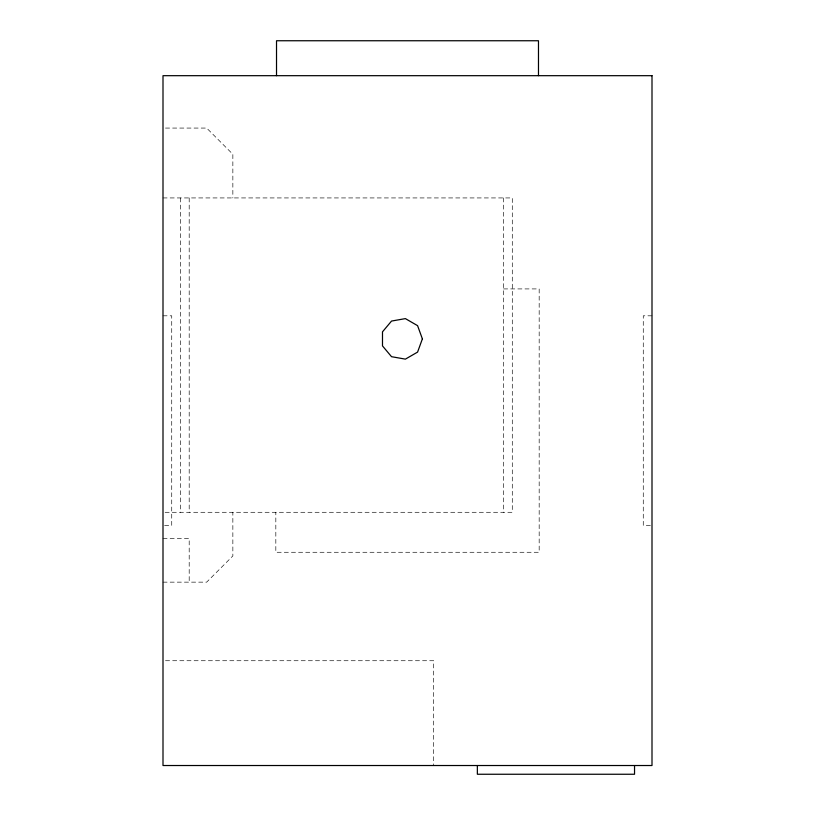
<?xml version="1.0" encoding="UTF-8"?>
<svg xmlns="http://www.w3.org/2000/svg" width="815" height="815" viewBox="0 0 815 815"><rect width="100%" height="100%" fill="white"/><g stroke="black" fill="none" stroke-linecap="round" stroke-linejoin="round"><path stroke-width="0.61" stroke-dasharray="4.08 3.06" d="M165.496 128.067L206.664 128.067L232.856 154.269L232.856 197.933M163 197.933L512.289 197.933L512.289 512.289L163 512.289M503.558 288.918L539.173 288.918L539.173 552.275L275.827 552.275L275.827 512.289M163 315.812L171.731 315.812L171.731 525.38L163 525.38M652 315.812L643.269 315.812L643.269 525.38L652 525.38M163 538.481L189.192 538.481L189.192 582.144M163 582.144L206.664 582.144L232.856 555.942L232.856 512.289M165.516 660.731L433.692 660.731L433.692 765.519M503.558 197.933L503.558 512.289M189.192 197.933L189.192 512.289M180.461 197.933L180.461 512.289"/><path stroke-width="1.22" d="M634.539 765.519L634.539 774.25L477.356 774.25L477.356 765.519M538.481 75.683L538.481 40.75L276.519 40.75L276.519 75.683M422.384 338.877L417.575 352.1L405.391 359.13L391.536 356.695L382.49 345.906L382.49 331.837L391.536 321.059L405.391 318.614L417.575 325.654L422.384 338.877M652 75.683L163 75.683L163 765.519L652 765.519L652 75.683"/></g></svg>
